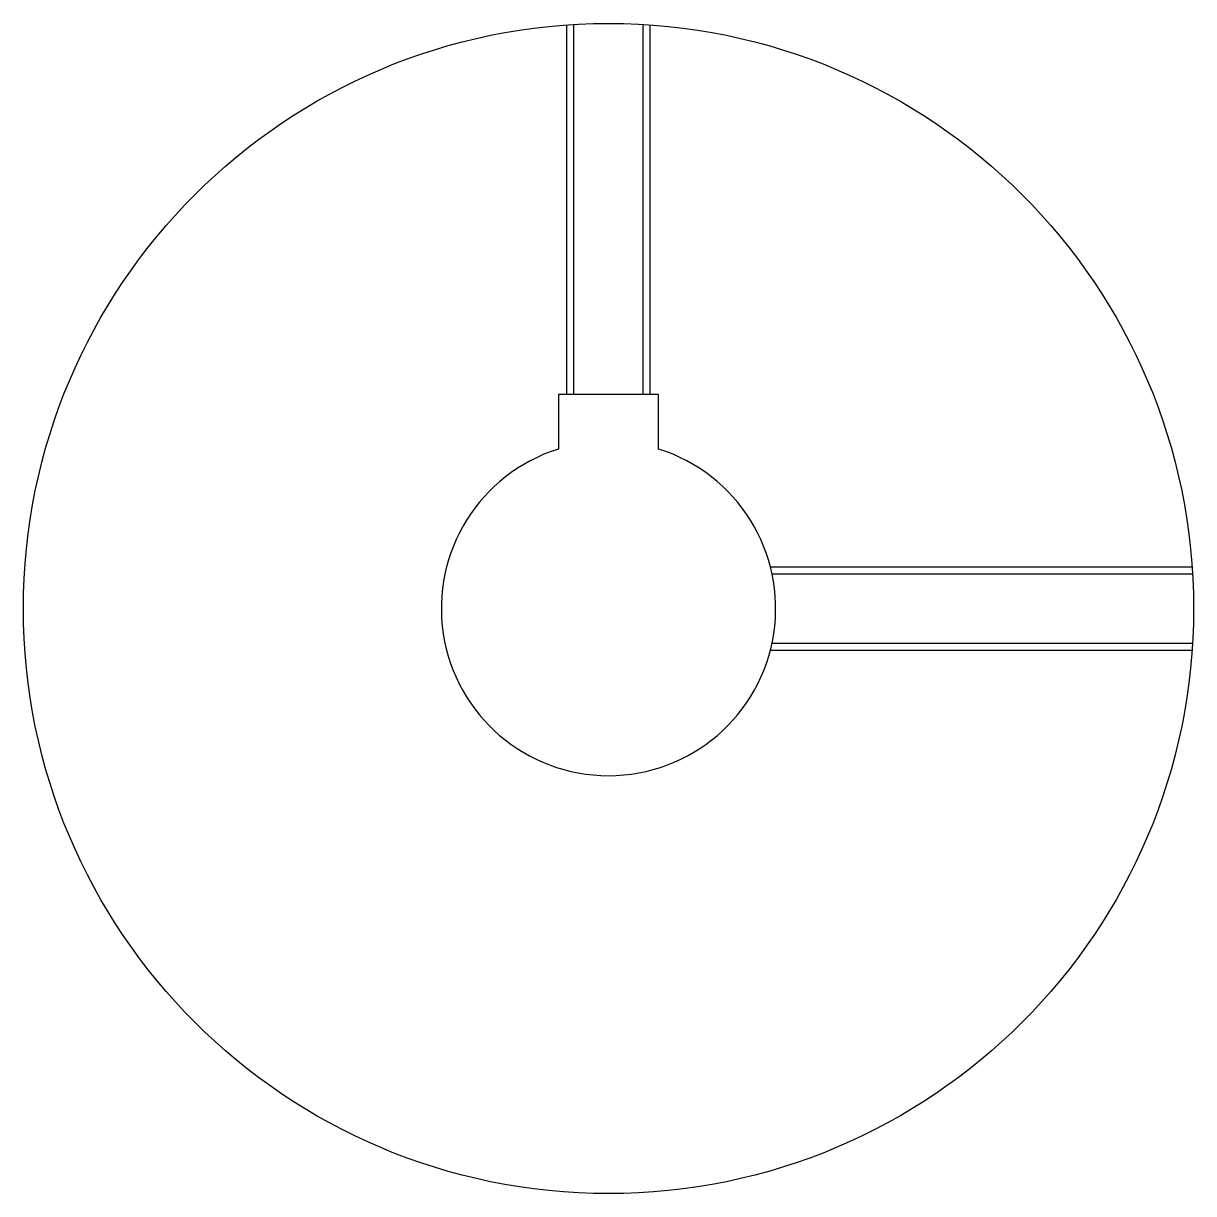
# Model space of a CAD drawing. Header units: metres. Extents: x 202 to 512, y 159 to 249.
# Drawn here: x 442.5 to 512.5, y 168.8 to 238.8 of the extents above.
import ezdxf

# ---------------------------------------------------------------- set-up
doc = ezdxf.new("R2010")
doc.units = ezdxf.units.M

msp = doc.modelspace()

# ---------------------------------------------------------------- linework, layer by layer
at = {"color": 4}
for points in [[(475, 216.550003), (475, 238.660599)], [(475.434998, 216.550003), (475.434998, 238.689026)], [(479.565002, 216.550003), (479.565002, 238.689026)], [(480, 216.550003), (480, 238.660599)], [(480.5, 213.289398), (480.5, 216.550003), (474.5, 216.550003), (474.5, 213.289398)], [(487.182465, 206.25), (512.410583, 206.25)], [(487.284454, 205.815002), (512.439026, 205.815002)], [(487.284454, 201.684998), (512.439026, 201.684998)], [(487.182465, 201.25), (512.410583, 201.25)]]:
    msp.add_lwpolyline(points, dxfattribs=at)
msp.add_circle((477.5, 203.75), 35, dxfattribs=at)
msp.add_arc((477.5, 203.75), 10, 107.45760275, 72.54239725, dxfattribs=at)

doc.saveas('drawing.dxf')
